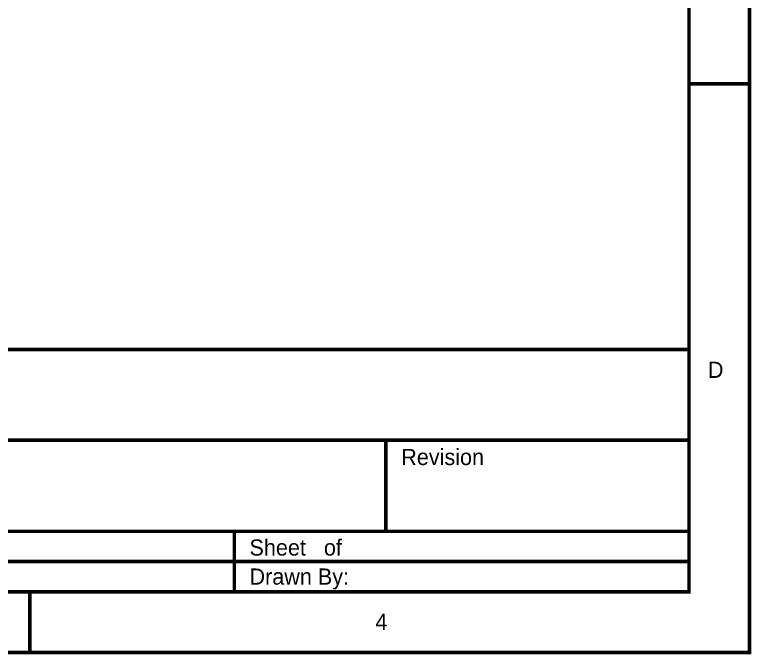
# Model space of a CAD drawing. Header units: inches. Extents: x 0 to 9.5, y -0.01 to 7.51.
# Drawn here: x 7.075 to 9.505, y -0.006 to 2.103 of the extents above; entities that cross this region are included whole.
import ezdxf

# ---------------------------------------------------------------- set-up
doc = ezdxf.new("R2010")
doc.units = ezdxf.units.IN
doc.header["$MEASUREMENT"] = 0
doc.layers.add('Sheet', color=255, linetype='Continuous')

msp = doc.modelspace()

# ---------------------------------------------------------------- linework, layer by layer
at = {"layer": 'Sheet'}
for points in [[(0.002, 7.5, 0.0118, 0.0118, 0), (9.4987, 7.5, 0.0118, 0.0118, 0), (9.4987, 0, 0.0118, 0.0118, 0), (0.002, 0, 0.0118, 0.0118, 0), (0.002, 7.5, 0.0118, 0.0118, 0)], [(0.002, 7.5, 0.0039, 0.0039, 0), (0.002, 0, 0.0039, 0.0039, 0), (9.4987, 0, 0.0039, 0.0039, 0), (9.4987, 7.5, 0.0039, 0.0039, 0), (0.002, 7.5, 0.0039, 0.0039, 0), (0.002, 7.5, 0.0039, 0.0039, 0)], [(0.2017, 7.2996, 0.0118, 0.0118, 0), (9.299, 7.2996, 0.0118, 0.0118, 0), (9.299, 0.1998, 0.0118, 0.0118, 0), (0.2017, 0.1998, 0.0118, 0.0118, 0), (0.2017, 7.2996, 0.0118, 0.0118, 0)], [(0.2017, 7.2996, 0.0039, 0.0039, 0), (0.2017, 0.1998, 0.0039, 0.0039, 0), (9.299, 0.1998, 0.0039, 0.0039, 0), (9.299, 7.2996, 0.0039, 0.0039, 0), (0.2017, 7.2996, 0.0039, 0.0039, 0), (0.2017, 7.2996, 0.0039, 0.0039, 0)]]:
    msp.add_lwpolyline(points, format="xyseb", close=True, dxfattribs=at)
for points in [[(9.4987, 1.875, 0.0118, 0.0118, 0), (9.299, 1.875, 0.0118, 0.0118, 0)], [(5.7997, 0.9994, 0.0118, 0.0118, 0), (9.299, 0.9994, 0.0118, 0.0118, 0)], [(5.7997, 0.6998, 0.0118, 0.0118, 0), (9.299, 0.6998, 0.0118, 0.0118, 0)], [(8.2992, 0.6998, 0.0118, 0.0118, 0), (8.2992, 0.3995, 0.0118, 0.0118, 0)], [(5.7997, 0.3995, 0.0118, 0.0118, 0), (9.299, 0.3995, 0.0118, 0.0118, 0)], [(7.7993, 0.3995, 0.0118, 0.0118, 0), (7.7993, 0.1998, 0.0118, 0.0118, 0)], [(5.7997, 0.2996, 0.0118, 0.0118, 0), (9.299, 0.2996, 0.0118, 0.0118, 0)], [(7.1243, 0, 0.0118, 0.0118, 0), (7.1243, 0.1998, 0.0118, 0.0118, 0)], [(9.4987, 0, 0.0118, 0.0118, 0), (9.4987, 0.1998, 0.0118, 0.0118, 0)]]:
    msp.add_lwpolyline(points, format="xyseb", dxfattribs=at)

# ---------------------------------------------------------------- texts
for s, height, p in [('D', 0.0533, (9.3615, 0.9055)), ('Revision', 0.05327, (8.3498, 0.6179)), ('Sheet   of', 0.05327, (7.8492, 0.3196)), ('Drawn By:', 0.05327, (7.8492, 0.2237)), ('4', 0.0533, (8.2646, 0.0746))]:
    msp.add_text(s, height=height, dxfattribs=at).set_placement(p)

doc.saveas('drawing.dxf')
